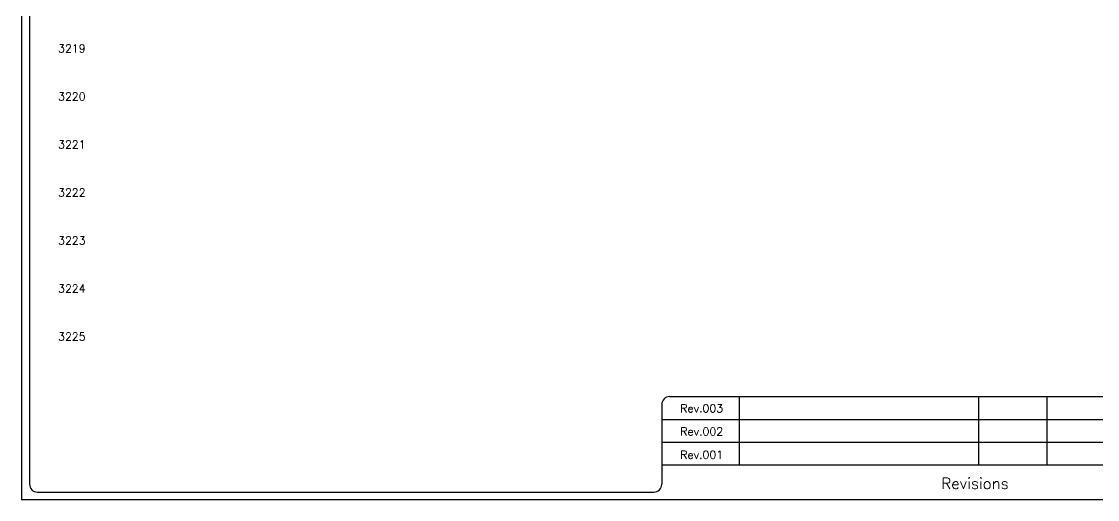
# Model space of a CAD drawing. Header units: inches. Extents: x 0 to 56, y -0.1 to 35.9.
# Drawn here: x 0 to 27.47, y -0.07 to 12.13 of the extents above; entities that cross this region are included whole.
import ezdxf
from ezdxf.enums import TextEntityAlignment as Align

# ---------------------------------------------------------------- set-up
doc = ezdxf.new("R2010")
doc.units = ezdxf.units.IN
doc.header["$MEASUREMENT"] = 0
doc.styles.add('Fields', font='simplex.shx', dxfattribs={"height": 0.185})
doc.styles.add('Title_Block', font='simplex.shx', dxfattribs={"height": 0.185})
doc.styles.add('WD', font='romans.shx', dxfattribs={"height": 0.185})

# ---------------------------------------------------------------- blocks, each defined once
blk = doc.blocks.new('RG_Master_Ver_4_2_2')
at = {"color": 3}
for p, q in [((0.125, 21.734), (0.125, 0.194)), ((10.12, 1.563), (34.15, 1.563)), ((11.207, 1.563), (11.207, 0.496)), ((14.942, 1.563), (14.942, 0.496)), ((16.009, 1.563), (16.009, 0.496)), ((9.998, 1.441), (9.998, 0.194)), ((9.998, 1.207), (19.566, 1.207)), ((9.998, 0.852), (19.566, 0.852)), ((9.998, 0.496), (19.566, 0.496)), ((0.247, 0.072), (9.875, 0.072))]:
    blk.add_line(p, q, dxfattribs=at)
blk.add_lwpolyline([(0, -0.044), (34.25, -0.044), (34.25, 21.956), (0, 21.956)], close=True, dxfattribs=at)
for centre, start, end in [((10.12, 1.441), 90, 180), ((0.247, 0.194), 180, 270), ((9.875, 0.194), 270, 360)]:
    blk.add_arc(centre, 0.122, start, end, dxfattribs=at)
at = {"style": 'Title_Block'}
for s, width, heights, insert, char_height, attachment_point in [('\\pxqc;Rev.003', 1.24498, [0], (9.998, 1.442), 0.125, 1), ('\\pxqc;Rev.002', 1.24498, [0], (9.998, 1.08), 0.125, 1), ('\\pxqc;Rev.001', 1.24498, [0], (9.998, 0.717), 0.125, 1), ('\\pxqc;Revisions', 9.42628, [0.392], (14.889, 0.206), 0.17145, 5)]:
    blk.add_mtext_dynamic_manual_height_columns(s, width=width, gutter_width=0.857, heights=heights, dxfattribs=dict(at, insert=insert, char_height=char_height, attachment_point=attachment_point))
at = {"style": 'Fields'}
for tag, p in [('DESCRIPTION_3', (13.116, 1.307)), ('DRN_3', (15.472, 1.307)), ('CHK_3', (16.529, 1.307)), ('APP_3', (17.552, 1.307)), ('DATE_3', (18.829, 1.307)), ('DRAWING_DESC', (32.229, 1.246)), ('CUSTOMER', (28.997, 1.214)), ('DESCRIPTION_2', (13.116, 0.951)), ('DRN_2', (15.472, 0.951)), ('CHK_2', (16.529, 0.951)), ('APP_2', (17.552, 0.951)), ('DATE_2', (18.829, 0.951)), ('SIZE', (30.715, 0.894)), ('DRAWING_#', (32.125, 0.894)), ('REV', (33.543, 0.894)), ('DESCRIPTION_1', (13.116, 0.596)), ('DRN_1', (15.472, 0.596)), ('CHK_1', (16.529, 0.596)), ('APP_1', (17.552, 0.596)), ('DATE_1', (18.829, 0.596)), ('PROJECT_#', (28.981, 0.581)), ('DRN_BY', (30.875, 0.524)), ('CHK_BY', (31.762, 0.524)), ('APP_BY', (32.75, 0.524)), ('SCALE', (33.652, 0.524)), ('PROJECT_NAME', (29.021, 0.176)), ('SHEETNUM', (32.753, 0.176)), ('TTL_SHTS', (33.547, 0.176))]:
    blk.add_attdef(tag, text='', height=0.125, dxfattribs=at).set_placement(p, align=Align.CENTER)
at = {"style": 'Fields', "flags": 9}
blk.add_attdef('WD_TB', (9.953, 0.194), '', height=0.0638, dxfattribs=at)

msp = doc.modelspace()

# ---------------------------------------------------------------- block references
at = {"xscale": 1.635036496350365, "yscale": 1.635036496350365, "zscale": 1.635036496350365}
msp.add_blockref('RG_Master_Ver_4_2_2', (0, 0), dxfattribs=at)

# ---------------------------------------------------------------- texts
at = {"style": 'WD'}
for s, p in [('3219', (1.63504, 11.44526)), ('3220', (1.63504, 10.21898)), ('3221', (1.63504, 8.9927)), ('3222', (1.63504, 7.76642)), ('3223', (1.63504, 6.54015)), ('3224', (1.63504, 5.31387)), ('3225', (1.63504, 4.08759))]:
    msp.add_text(s, height=0.20438, dxfattribs=at).set_placement(p, align=Align.MIDDLE_RIGHT)

doc.saveas('drawing.dxf')
